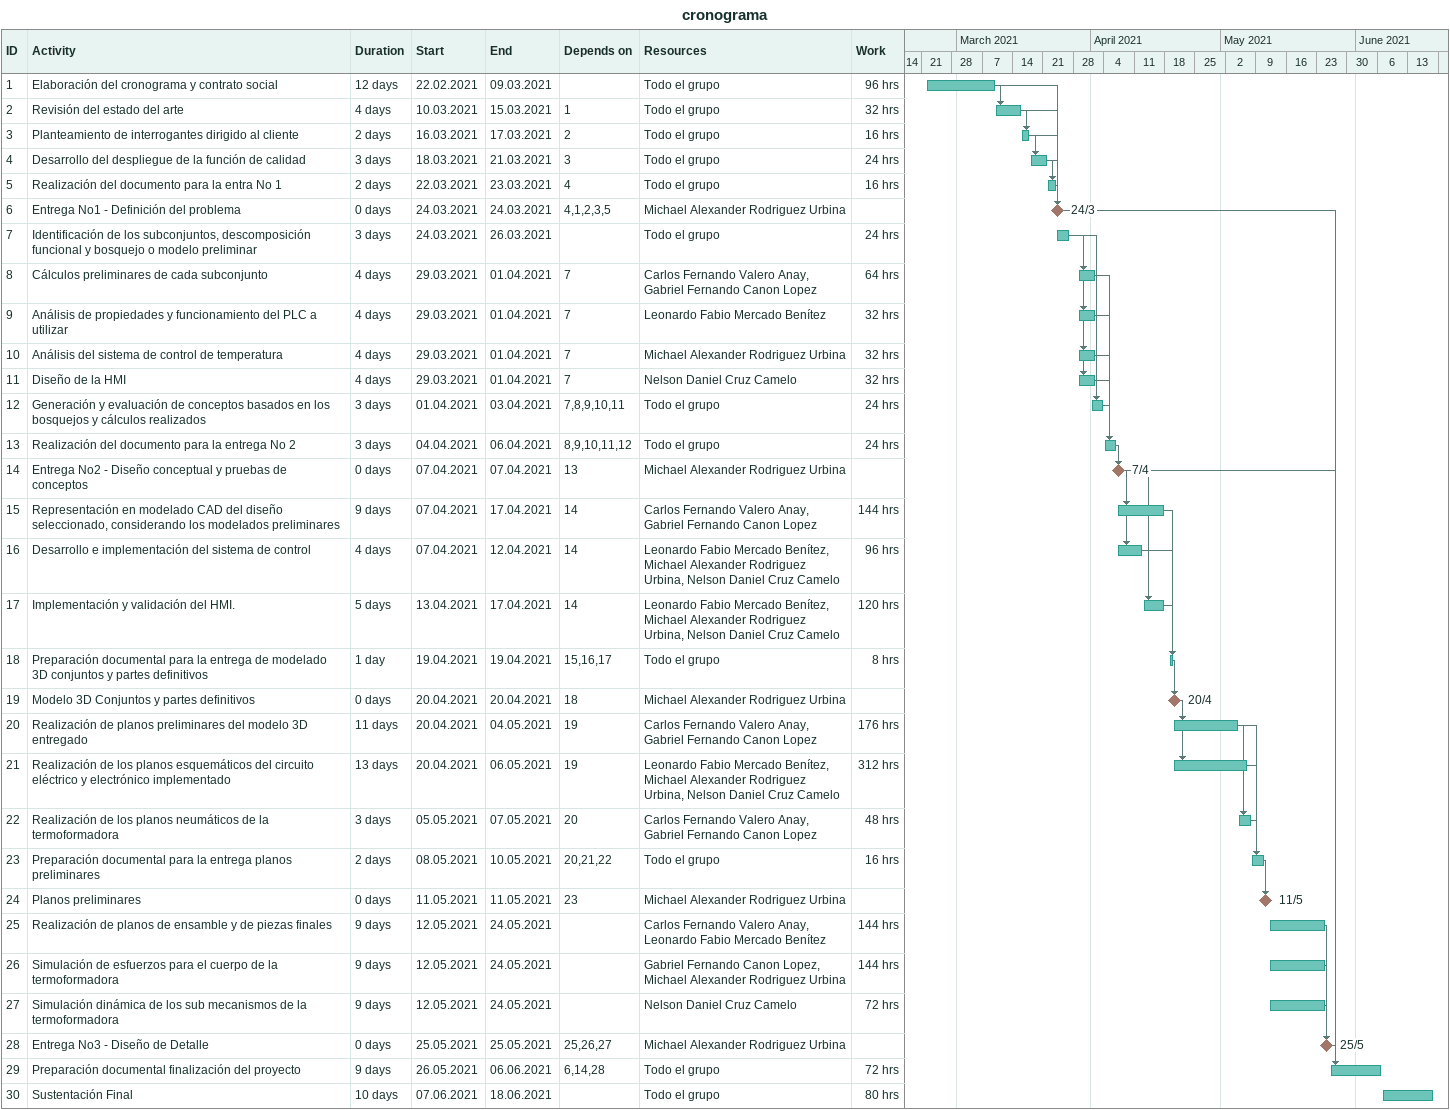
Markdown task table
cronograma

| ID | Task | Duration | Start | Finish | Predecessors | Resources | Work (h) |
|---|---|---|---|---|---|---|---|
| 1 | Elaboración del cronograma y contrato social | 12d | 2021-02-22 | 2021-03-09 |  | Todo el grupo | 96 |
| 2 | Revisión del estado del arte | 4d | 2021-03-10 | 2021-03-15 | 1 | Todo el grupo | 32 |
| 3 | Planteamiento de interrogantes dirigido al cliente | 2d | 2021-03-16 | 2021-03-17 | 2 | Todo el grupo | 16 |
| 4 | Desarrollo del despliegue de la función de calidad | 3d | 2021-03-18 | 2021-03-21 | 3 | Todo el grupo | 24 |
| 5 | Realización del documento para la entra No 1 | 2d | 2021-03-22 | 2021-03-23 | 4 | Todo el grupo | 16 |
| 6 | Entrega No1 - Definición del problema | 0d | 2021-03-24 | 2021-03-24 | 4, 1, 2, 3, 5 | Michael Alexander Rodriguez Urbina |  |
| 7 | Identificación de los subconjuntos, descomposición funcional y bosquejo o modelo preliminar | 3d | 2021-03-24 | 2021-03-26 |  | Todo el grupo | 24 |
| 8 | Cálculos preliminares de cada subconjunto | 4d | 2021-03-29 | 2021-04-01 | 7 | Carlos Fernando Valero Anay, Gabriel Fernando Canon Lopez | 64 |
| 9 | Análisis de propiedades y funcionamiento del PLC a utilizar | 4d | 2021-03-29 | 2021-04-01 | 7 | Leonardo Fabio Mercado Benítez | 32 |
| 10 | Análisis del sistema de control de temperatura | 4d | 2021-03-29 | 2021-04-01 | 7 | Michael Alexander Rodriguez Urbina | 32 |
| 11 | Diseño de la HMI | 4d | 2021-03-29 | 2021-04-01 | 7 | Nelson Daniel Cruz Camelo | 32 |
| 12 | Generación y evaluación de conceptos basados en los bosquejos y cálculos realizados | 3d | 2021-04-01 | 2021-04-03 | 7, 8, 9, 10, 11 | Todo el grupo | 24 |
| 13 | Realización del documento para la entrega No 2 | 3d | 2021-04-04 | 2021-04-06 | 8, 9, 10, 11, 12 | Todo el grupo | 24 |
| 14 | Entrega No2 - Diseño conceptual y pruebas de conceptos | 0d | 2021-04-07 | 2021-04-07 | 13 | Michael Alexander Rodriguez Urbina |  |
| 15 | Representación en modelado CAD del diseño seleccionado, considerando los modelados preliminares | 9d | 2021-04-07 | 2021-04-17 | 14 | Carlos Fernando Valero Anay, Gabriel Fernando Canon Lopez | 144 |
| 16 | Desarrollo e implementación del sistema de control | 4d | 2021-04-07 | 2021-04-12 | 14 | Leonardo Fabio Mercado Benítez, Michael Alexander Rodriguez Urbina, Nelson Daniel Cruz Camelo | 96 |
| 17 | Implementación y validación del HMI. | 5d | 2021-04-13 | 2021-04-17 | 14 | Leonardo Fabio Mercado Benítez, Michael Alexander Rodriguez Urbina, Nelson Daniel Cruz Camelo | 120 |
| 18 | Preparación documental para la entrega de modelado 3D conjuntos y partes definitivos | 1d | 2021-04-19 | 2021-04-19 | 15, 16, 17 | Todo el grupo | 8 |
| 19 | Modelo 3D Conjuntos y partes definitivos | 0d | 2021-04-20 | 2021-04-20 | 18 | Michael Alexander Rodriguez Urbina |  |
| 20 | Realización de planos preliminares del modelo 3D entregado | 11d | 2021-04-20 | 2021-05-04 | 19 | Carlos Fernando Valero Anay, Gabriel Fernando Canon Lopez | 176 |
| 21 | Realización de los planos esquemáticos del circuito eléctrico y electrónico implementado | 13d | 2021-04-20 | 2021-05-06 | 19 | Leonardo Fabio Mercado Benítez, Michael Alexander Rodriguez Urbina, Nelson Daniel Cruz Camelo | 312 |
| 22 | Realización de los planos neumáticos de la termoformadora | 3d | 2021-05-05 | 2021-05-07 | 20 | Carlos Fernando Valero Anay, Gabriel Fernando Canon Lopez | 48 |
| 23 | Preparación documental para la entrega planos preliminares | 2d | 2021-05-08 | 2021-05-10 | 20, 21, 22 | Todo el grupo | 16 |
| 24 | Planos preliminares | 0d | 2021-05-11 | 2021-05-11 | 23 | Michael Alexander Rodriguez Urbina |  |
| 25 | Realización de planos de ensamble y de piezas finales | 9d | 2021-05-12 | 2021-05-24 |  | Carlos Fernando Valero Anay, Leonardo Fabio Mercado Benítez | 144 |
| 26 | Simulación de esfuerzos para el cuerpo de la termoformadora | 9d | 2021-05-12 | 2021-05-24 |  | Gabriel Fernando Canon Lopez, Michael Alexander Rodriguez Urbina | 144 |
| 27 | Simulación dinámica de los sub mecanismos de la termoformadora | 9d | 2021-05-12 | 2021-05-24 |  | Nelson Daniel Cruz Camelo | 72 |
| 28 | Entrega No3 - Diseño de Detalle | 0d | 2021-05-25 | 2021-05-25 | 25, 26, 27 | Michael Alexander Rodriguez Urbina |  |
| 29 | Preparación documental finalización del proyecto | 9d | 2021-05-26 | 2021-06-06 | 6, 14, 28 | Todo el grupo | 72 |
| 30 | Sustentación Final | 10d | 2021-06-07 | 2021-06-18 |  | Todo el grupo | 80 |
